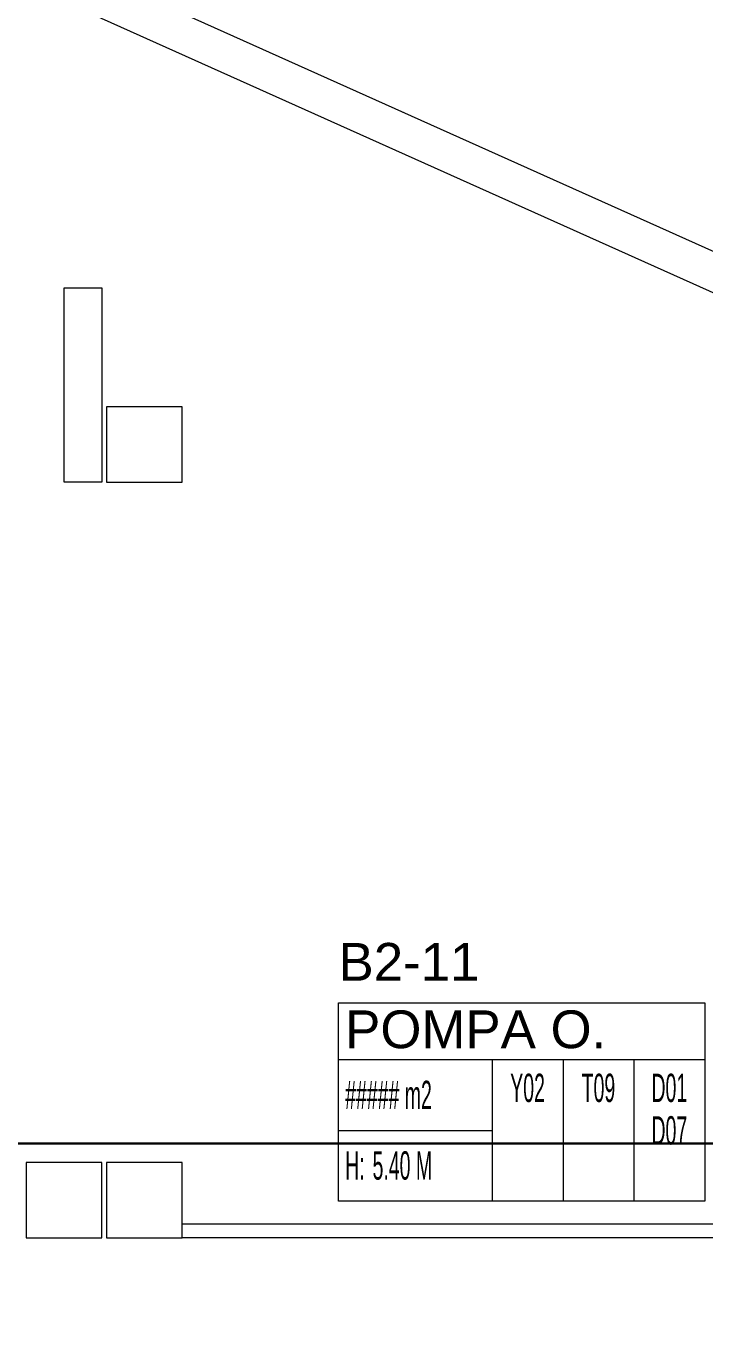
# Model space of a CAD drawing. Header units: metres. Extents: x -13194 to 152406, y -14653 to 29421.
# Drawn here: x 7440 to 8158, y 4695 to 6083 of the extents above; entities that cross this region are included whole.
import ezdxf
from ezdxf.enums import TextEntityAlignment as Align

# ---------------------------------------------------------------- set-up
doc = ezdxf.new("R2010")
doc.units = ezdxf.units.M
doc.header["$LTSCALE"] = 100
doc.header["$MEASUREMENT"] = 0
doc.layers.get('0').update_dxf_attribs({"color": 9, "lineweight": 9})
for name, color, linetype, lineweight in [('00', 9, 'Continuous', 9), ('01', 9, 'Continuous', 9), ('21_mahal200', 9, 'Continuous', 9), ('E-KABLO', 7, 'Continuous', 30)]:
    doc.layers.add(name, color=color, linetype=linetype, lineweight=lineweight)
doc.styles.add('Arial', font='arial.ttf', dxfattribs={"height": 2.5})
doc.styles.add('MuuM_TEXT-STANDART', font='ARIALN.TTF')

# ---------------------------------------------------------------- blocks, each defined once
blk = doc.blocks.new('p-kolon_80x80')
blk.add_lwpolyline([(-40, -40), (40, -40), (40, 40), (-40, 40)], close=True)
blk = doc.blocks.new('2.bod.sitatik')
at = {"layer": '01'}
for points in [[(10945.1, -4163.6), (9032, -3217.5), (6612.7, -2131.8), (4752.4, -1474.9), (3694.6, -1194.2)], [(3720.3, -1159.7), (4764.2, -1436.6), (6627.6, -2094.7), (9049.1, -3181.3), (10964.6, -4128.6)]]:
    blk.add_lwpolyline(points, dxfattribs=at)
blk.add_lwpolyline([(7520, -3030), (7480, -3030), (7480, -2824), (7520, -2824)], close=True, dxfattribs=at)
for p in [(7565, -2990), (7480, -3790), (7565, -3790)]:
    blk.add_blockref('p-kolon_80x80', p, dxfattribs=at)
blk = doc.blocks.new('0_roomno2')
blk.add_lwpolyline([(19.375, -10.5), (0, -10.5), (0, 0), (19.375, 0)], close=True)
for points in [[(0, -3), (19.375, -3)], [(8.125, -3), (8.125, -10.5)], [(11.875, -3), (11.875, -10.5)], [(15.625, -3), (15.625, -10.5)], [(0, -6.75), (8.125, -6.75)]]:
    blk.add_lwpolyline(points)
at = {"style": 'MuuM_TEXT-STANDART', "width": 0.6}
blk.add_text('H:', height=1.5, dxfattribs=at).set_placement((0.35, -8.608), align=Align.MIDDLE_LEFT)
at = {"style": 'Arial'}
blk.add_attdef('ODANO', (0, 1.17), '', height=2, dxfattribs=at)
blk.add_attdef('MEKANADI', text='', height=2, dxfattribs=at).set_placement((0.35, -3), align=Align.BOTTOM_LEFT)
at = {"style": 'MuuM_TEXT-STANDART', "width": 0.6}
for tag, p in [('M2', (0.35, -4.875)), ('TEMIZTAVANYUKSEKLIGI', (1.8, -8.608))]:
    blk.add_attdef(tag, text='', height=1.5, dxfattribs=at).set_placement(p, align=Align.MIDDLE_LEFT)
for tag, p in [('YER01', (10, -4.5)), ('TAVAN01', (13.75, -4.5)), ('DUVAR01', (17.5, -4.5)), ('YER02', (10, -6.75)), ('TAVAN02', (13.75, -6.75)), ('DUVAR02', (17.5, -6.75)), ('YER03', (10, -9)), ('TAVAN03', (13.75, -9)), ('DUVAR03', (17.5, -9))]:
    blk.add_attdef(tag, text='', height=1.5, dxfattribs=at).set_placement(p, align=Align.MIDDLE_CENTER)
blk = doc.blocks.new('2.bod.Mimari')
at = {"layer": '00'}
blk.add_lwpolyline([(8180, -3830), (7605, -3830), (7605, -3815), (8180, -3815)], close=True, dxfattribs=at)
at = {"layer": '21_mahal200'}
ref = blk.add_blockref('0_roomno2', (7770.45, -3581.11), dxfattribs=dict(at, xscale=20, yscale=20, zscale=20))
ref.add_attrib('ODANO', 'B2-11', (7770.45, -3557.71), dxfattribs={"layer": '0', "height": 40, "style": 'Arial'})
ref.add_attrib('MEKANADI', 'POMPA O.', dxfattribs={"layer": '0', "height": 40, "style": 'Arial'}).set_placement((7777.45, -3641.11), align=Align.BOTTOM_LEFT)
ref.add_attrib('M2', '##### m2', dxfattribs={"layer": '0', "height": 30, "style": 'MuuM_TEXT-STANDART', "width": 0.6}).set_placement((7777.45, -3678.61), align=Align.MIDDLE_LEFT)
ref.add_attrib('TEMIZTAVANYUKSEKLIGI', '5.40 M', dxfattribs={"layer": '0', "height": 30, "style": 'MuuM_TEXT-STANDART', "width": 0.6}).set_placement((7806.45, -3753.27), align=Align.MIDDLE_LEFT)
ref.add_attrib('YER01', 'Y02', dxfattribs={"layer": '0', "height": 30, "style": 'MuuM_TEXT-STANDART', "width": 0.6}).set_placement((7970.45, -3671.11), align=Align.MIDDLE_CENTER)
ref.add_attrib('TAVAN01', 'T09', dxfattribs={"layer": '0', "height": 30, "style": 'MuuM_TEXT-STANDART', "width": 0.6}).set_placement((8045.45, -3671.11), align=Align.MIDDLE_CENTER)
ref.add_attrib('DUVAR01', 'D01', dxfattribs={"layer": '0', "height": 30, "style": 'MuuM_TEXT-STANDART', "width": 0.6}).set_placement((8120.45, -3671.11), align=Align.MIDDLE_CENTER)
ref.add_attrib('DUVAR02', 'D07', dxfattribs={"layer": '0', "height": 30, "style": 'MuuM_TEXT-STANDART', "width": 0.6}).set_placement((8120.45, -3716.11), align=Align.MIDDLE_CENTER)

msp = doc.modelspace()

# ---------------------------------------------------------------- linework, layer by layer
at = {"layer": 'E-KABLO', "color": 6}
msp.add_line((6100, 4900), (8340, 4900), dxfattribs=at)

# ---------------------------------------------------------------- block references
for name in ['2.bod.sitatik', '2.bod.Mimari']:
    msp.add_blockref(name, (0, 8630))

doc.saveas('drawing.dxf')
